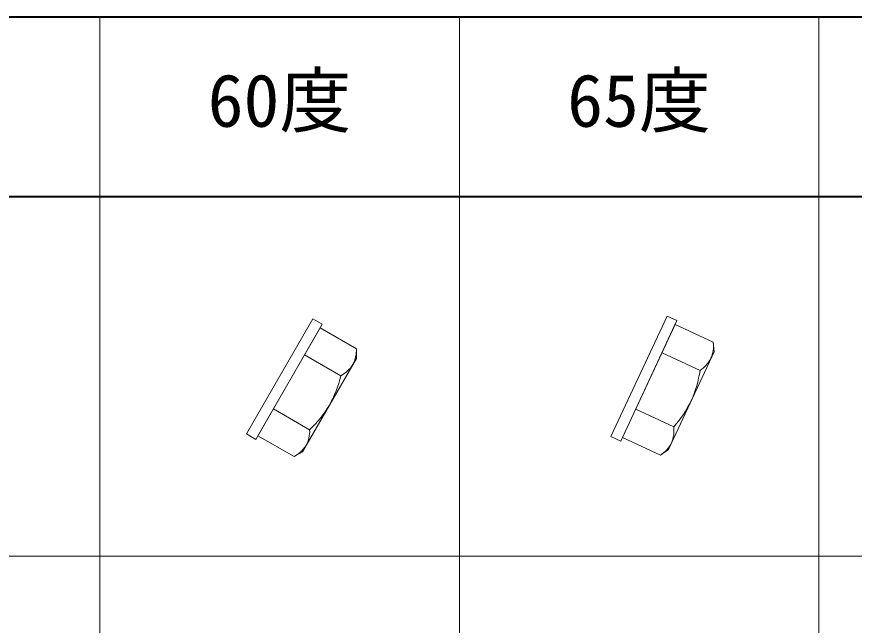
# Model space of a CAD drawing. Units: millimetres, scale not verified. Extents: x -975 to 975, y -650 to 695.
# Drawn here: x 251.9 to 484.8, y 480.8 to 650 of the extents above; entities that cross this region are included whole.
import ezdxf
from ezdxf.enums import TextEntityAlignment as Align

# ---------------------------------------------------------------- set-up
doc = ezdxf.new("R2010")
doc.units = ezdxf.units.MM
doc.header["$LTSCALE"] = 5
doc.layers.add('0-0_0', color=3, linetype='Continuous', lineweight=9)
doc.layers.add('F-0', color=4, linetype='Continuous', lineweight=9)
doc.styles.add('ＭＳ ゴシック', font='')
doc.styles.get('ＭＳ ゴシック').set_extended_font_data('MS Gothic')

msp = doc.modelspace()

# ---------------------------------------------------------------- linework, layer by layer
at = {"layer": '0-0_0'}
for p, q in [((432.818, 566.767), (435.537, 565.499)), ((318.348, 532.479), (336.848, 564.521)), ((334.25, 566.021), (336.848, 564.521)), ((419.9, 531.965), (435.537, 565.499)), ((420.399, 533.034), (435.039, 564.43)), ((435.039, 564.43), (445.607, 559.503)), ((318.938, 533.5), (336.259, 563.5)), ((336.259, 563.5), (346.356, 557.67)), ((445.607, 559.503), (445.84, 556.833)), ((346.356, 557.67), (346.356, 554.99)), ((433.162, 529.643), (445.84, 556.833)), ((331.356, 529.01), (346.356, 554.99)), ((331.928, 556), (342.026, 550.17)), ((431.379, 556.581), (441.946, 551.653)), ((323.268, 541), (333.366, 535.17)), ((424.059, 540.884), (434.627, 535.956)), ((318.938, 533.5), (329.035, 527.67)), ((420.399, 533.034), (430.966, 528.106)), ((331.356, 529.01), (329.035, 527.67)), ((433.162, 529.643), (430.966, 528.106))]:
    msp.add_line(p, q, dxfattribs=at)
for points in [[(419.9, 531.965), (417.182, 533.233), (432.818, 566.767)], [(318.348, 532.479), (315.75, 533.979), (334.25, 566.021)]]:
    msp.add_lwpolyline(points, dxfattribs=at)
for centre, radius, start, end in [((437.03, 558.391), 8.648, 336.999, 7.385), ((337.716, 557.31), 8.648, 331.999, 2.385), ((437.282, 558.94), 8.652, 302.622, 332.994), ((338.014, 557.836), 8.652, 297.622, 327.994), ((311.933, 557.146), 30.891, 330.639, 346.949), ((411.36, 555.98), 30.891, 335.639, 351.949), ((411.652, 556.605), 30.891, 318.051, 334.361), ((312.278, 557.743), 30.891, 313.051, 329.361), ((426.046, 534.845), 8.652, 337.006, 7.378), ((324.721, 534.811), 8.652, 332.006, 2.378), ((426.305, 535.391), 8.648, 302.615, 333.001), ((325.027, 535.333), 8.648, 297.615, 328.001)]:
    msp.add_arc(centre, radius, start, end, dxfattribs=at)
at = {"layer": 'F-0', "color": 6, "lineweight": 40}
for p, q in [((-975, 650), (975, 650)), ((-975, 600), (975, 600))]:
    msp.add_line(p, q, dxfattribs=at)
at = {"layer": 'F-0'}
for p, q in [((275, 650), (275, -650)), ((375, 650), (375, -650)), ((475, 650), (475, -650)), ((-925, 500), (975, 500))]:
    msp.add_line(p, q, dxfattribs=at)

# ---------------------------------------------------------------- texts
at = {"layer": 'F-0', "color": 7, "style": 'ＭＳ ゴシック'}
for s, p in [('60度', (305, 615)), ('65度', (405, 615))]:
    msp.add_text(s, height=14.66, dxfattribs=at).set_placement(p, align=Align.BOTTOM_LEFT)

doc.saveas('drawing.dxf')
